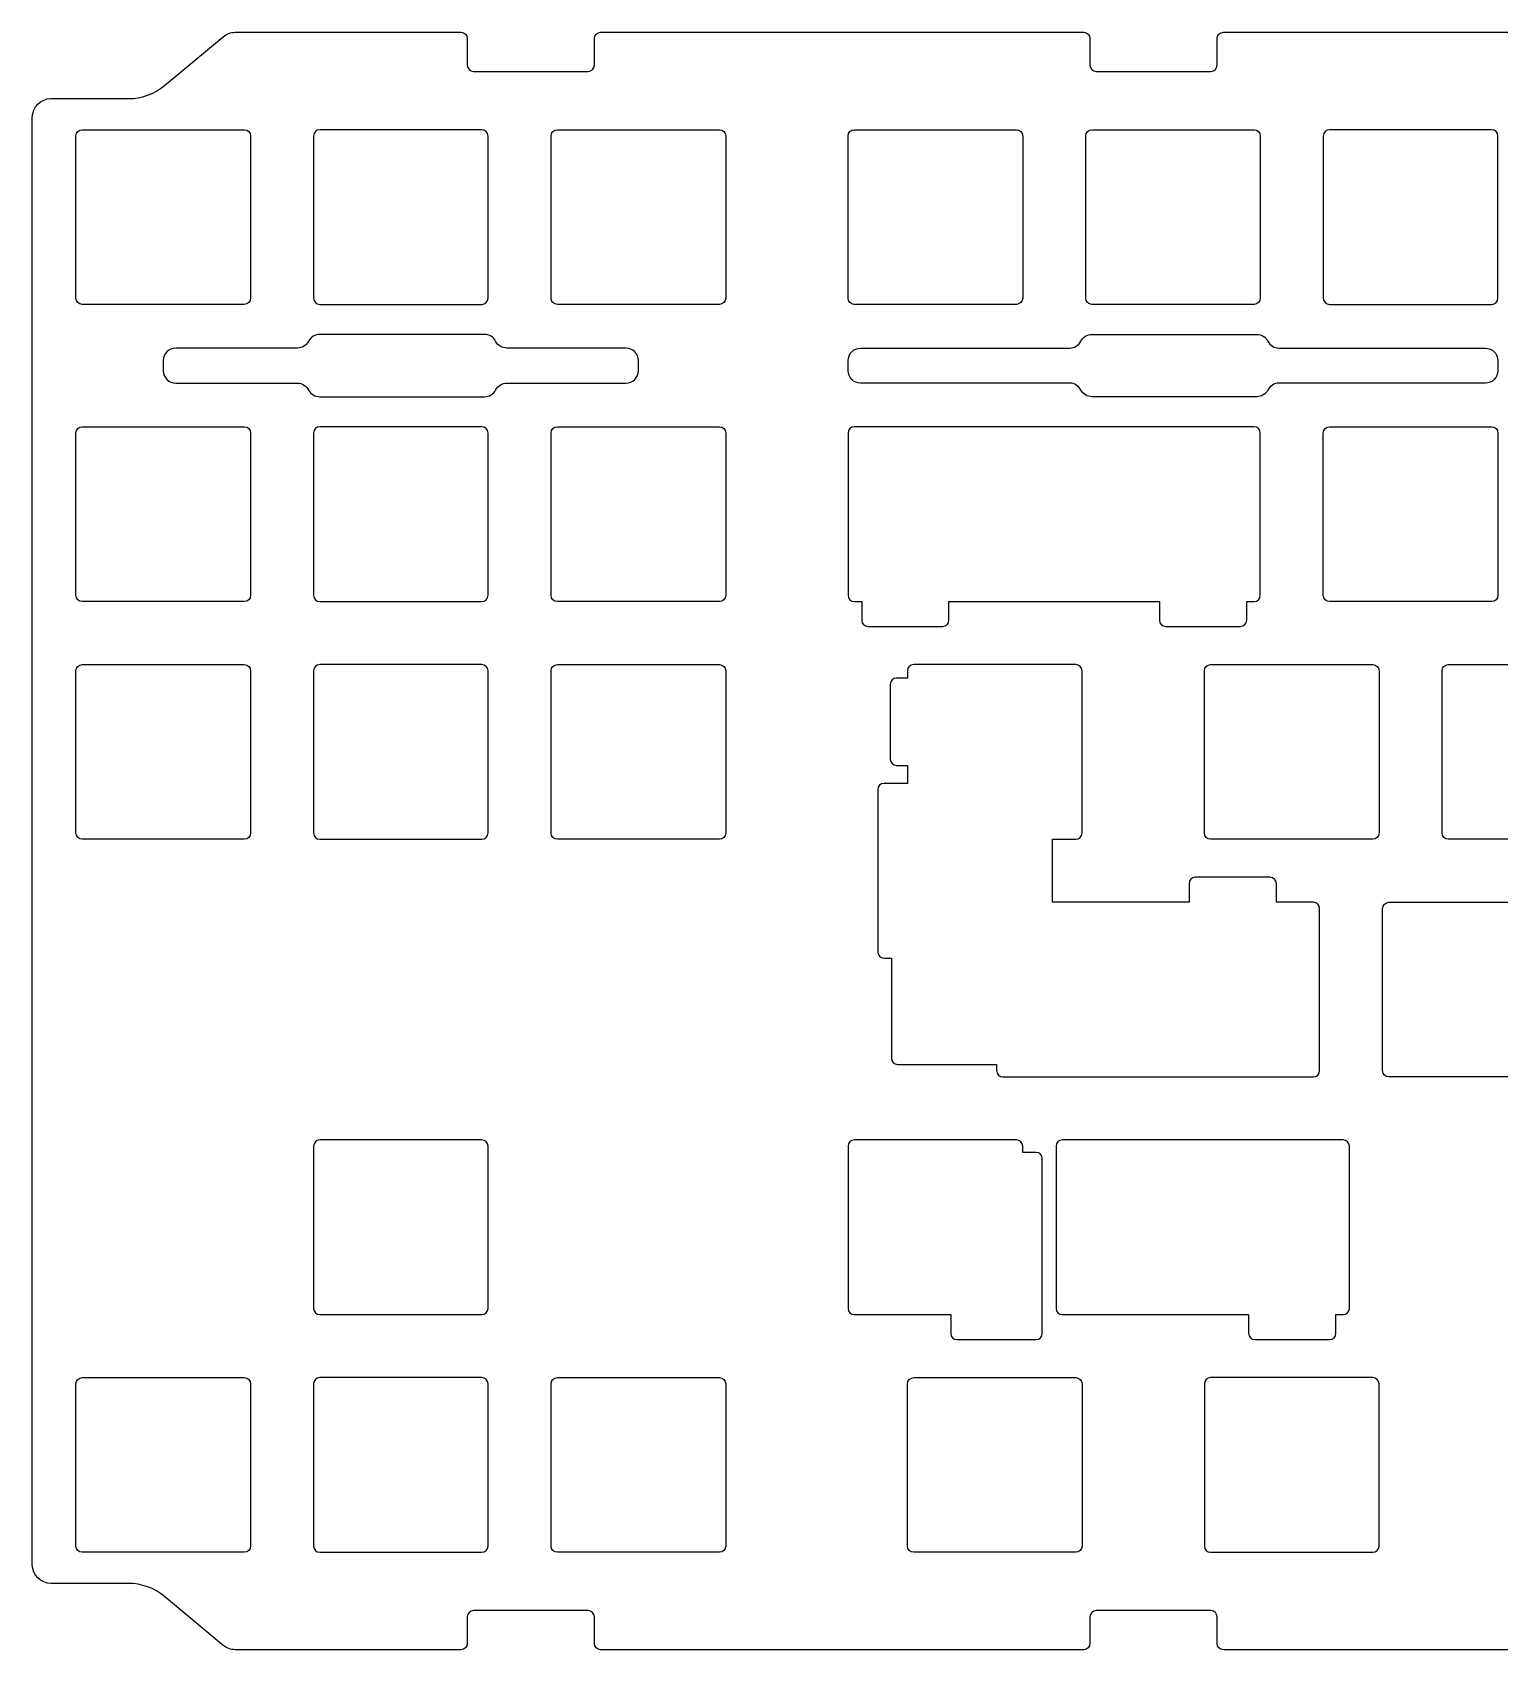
# Model space of a CAD drawing. Header units: millimetres. Extents: x 325 to 675, y 435 to 565.
# Drawn here: x 325.3 to 442.9, y 435.1 to 564.7 of the extents above; entities that cross this region are included whole.
import ezdxf

# ---------------------------------------------------------------- set-up
doc = ezdxf.new("R2010")
doc.units = ezdxf.units.MM
doc.header["$MEASUREMENT"] = 0
doc.layers.get('0').update_dxf_attribs({"lineweight": 0})

msp = doc.modelspace()

# ---------------------------------------------------------------- linework, layer by layer
at = {"color": 18, "lineweight": 25, "true_color": 0x000000}
for points, knots in [([(565.96, 435.51), (566.3, 435.23), (566.73, 435.07), (567.17, 435.07), (567.17, 435.07), (579.36, 435.07), (579.36, 435.07), (579.64, 435.07), (579.86, 435.3), (579.86, 435.57), (579.86, 435.57), (579.86, 437.7), (579.86, 437.7), (579.86, 437.98), (580.08, 438.2), (580.36, 438.2), (580.36, 438.2), (589.56, 438.2), (589.56, 438.2), (589.84, 438.2), (590.06, 437.98), (590.06, 437.7), (590.06, 437.7), (590.06, 435.57), (590.06, 435.57), (590.06, 435.3), (590.28, 435.07), (590.56, 435.07), (590.56, 435.07), (629.29, 435.07), (629.29, 435.07), (629.57, 435.07), (629.79, 435.3), (629.79, 435.57), (629.79, 435.57), (629.79, 437.7), (629.79, 437.7), (629.79, 437.98), (630.02, 438.2), (630.29, 438.2), (630.29, 438.2), (639.49, 438.2), (639.49, 438.2), (639.77, 438.2), (639.99, 437.98), (639.99, 437.7), (639.99, 437.7), (639.99, 435.57), (639.99, 435.57), (639.99, 435.3), (640.22, 435.07), (640.49, 435.07), (640.49, 435.07), (658.61, 435.07), (658.61, 435.07), (658.96, 435.07), (659.3, 435.2), (659.56, 435.42), (659.56, 435.42), (664.28, 439.34), (664.28, 439.34), (665.08, 440.01), (666.1, 440.38), (667.15, 440.38), (667.15, 440.38), (673.36, 440.38), (673.36, 440.38), (674.19, 440.38), (674.86, 441.05), (674.86, 441.88), (674.86, 441.88), (674.86, 557.89), (674.86, 557.89), (674.86, 558.72), (674.19, 559.39), (673.36, 559.39), (673.36, 559.39), (667.15, 559.39), (667.15, 559.39), (666.1, 559.39), (665.08, 559.76), (664.28, 560.43), (664.28, 560.43), (659.56, 564.35), (659.56, 564.35), (659.3, 564.58), (658.96, 564.7), (658.61, 564.7), (658.61, 564.7), (640.49, 564.7), (640.49, 564.7), (640.22, 564.7), (639.99, 564.47), (639.99, 564.2), (639.99, 564.2), (639.99, 562.07), (639.99, 562.07), (639.99, 561.79), (639.77, 561.57), (639.49, 561.57), (639.49, 561.57), (630.29, 561.57), (630.29, 561.57), (630.02, 561.57), (629.79, 561.79), (629.79, 562.07), (629.79, 562.07), (629.79, 564.2), (629.79, 564.2), (629.79, 564.47), (629.57, 564.7), (629.29, 564.7), (629.29, 564.7), (590.56, 564.7), (590.56, 564.7), (590.28, 564.7), (590.06, 564.47), (590.06, 564.2), (590.06, 564.2), (590.06, 562.07), (590.06, 562.07), (590.06, 561.79), (589.84, 561.57), (589.56, 561.57), (589.56, 561.57), (580.36, 561.57), (580.36, 561.57), (580.08, 561.57), (579.86, 561.79), (579.86, 562.07), (579.86, 562.07), (579.86, 564.2), (579.86, 564.2), (579.86, 564.47), (579.64, 564.7), (579.36, 564.7), (579.36, 564.7), (540.63, 564.7), (540.63, 564.7), (540.35, 564.7), (540.13, 564.47), (540.13, 564.2), (540.13, 564.2), (540.13, 562.07), (540.13, 562.07), (540.13, 561.79), (539.9, 561.57), (539.63, 561.57), (539.63, 561.57), (530.43, 561.57), (530.43, 561.57), (530.15, 561.57), (529.93, 561.79), (529.93, 562.07), (529.93, 562.07), (529.93, 564.2), (529.93, 564.2), (529.93, 564.47), (529.7, 564.7), (529.43, 564.7), (529.43, 564.7), (470.7, 564.7), (470.7, 564.7), (470.42, 564.7), (470.2, 564.47), (470.2, 564.2), (470.2, 564.2), (470.2, 562.07), (470.2, 562.07), (470.2, 561.79), (469.97, 561.57), (469.7, 561.57), (469.7, 561.57), (460.5, 561.57), (460.5, 561.57), (460.22, 561.57), (460, 561.79), (460, 562.07), (460, 562.07), (460, 564.2), (460, 564.2), (460, 564.47), (459.77, 564.7), (459.5, 564.7), (459.5, 564.7), (420.76, 564.7), (420.76, 564.7), (420.49, 564.7), (420.26, 564.47), (420.26, 564.2), (420.26, 564.2), (420.26, 562.07), (420.26, 562.07), (420.26, 561.79), (420.04, 561.57), (419.76, 561.57), (419.76, 561.57), (410.56, 561.57), (410.56, 561.57), (410.29, 561.57), (410.06, 561.79), (410.06, 562.07), (410.06, 562.07), (410.06, 564.2), (410.06, 564.2), (410.06, 564.47), (409.84, 564.7), (409.56, 564.7), (409.56, 564.7), (370.83, 564.7), (370.83, 564.7), (370.56, 564.7), (370.33, 564.47), (370.33, 564.2), (370.33, 564.2), (370.33, 562.07), (370.33, 562.07), (370.33, 561.79), (370.11, 561.57), (369.83, 561.57), (369.83, 561.57), (360.63, 561.57), (360.63, 561.57), (360.36, 561.57), (360.13, 561.79), (360.13, 562.07), (360.13, 562.07), (360.13, 564.2), (360.13, 564.2), (360.13, 564.47), (359.91, 564.7), (359.63, 564.7), (359.63, 564.7), (341.52, 564.7), (341.52, 564.7), (341.17, 564.7), (340.83, 564.58), (340.56, 564.35), (340.56, 564.35), (335.85, 560.43), (335.85, 560.43), (335.04, 559.76), (334.02, 559.39), (332.97, 559.39), (332.97, 559.39), (326.76, 559.39), (326.76, 559.39), (325.93, 559.39), (325.26, 558.72), (325.26, 557.89), (325.26, 557.89), (325.26, 441.88), (325.26, 441.88), (325.26, 441.05), (325.93, 440.38), (326.76, 440.38), (326.76, 440.38), (332.97, 440.38), (332.97, 440.38), (334.02, 440.38), (335.04, 440.01), (335.85, 439.34), (335.85, 439.34), (340.56, 435.42), (340.56, 435.42), (340.83, 435.2), (341.17, 435.07), (341.52, 435.07), (341.52, 435.07), (359.63, 435.07), (359.63, 435.07), (359.91, 435.07), (360.13, 435.3), (360.13, 435.57), (360.13, 435.57), (360.13, 437.7), (360.13, 437.7), (360.13, 437.98), (360.36, 438.2), (360.63, 438.2), (360.63, 438.2), (369.83, 438.2), (369.83, 438.2), (370.11, 438.2), (370.33, 437.98), (370.33, 437.7), (370.33, 437.7), (370.33, 435.57), (370.33, 435.57), (370.33, 435.3), (370.56, 435.07), (370.83, 435.07), (370.83, 435.07), (409.56, 435.07), (409.56, 435.07), (409.84, 435.07), (410.06, 435.3), (410.06, 435.57), (410.06, 435.57), (410.06, 437.7), (410.06, 437.7), (410.06, 437.98), (410.29, 438.2), (410.56, 438.2), (410.56, 438.2), (419.76, 438.2), (419.76, 438.2), (420.04, 438.2), (420.26, 437.98), (420.26, 437.7), (420.26, 437.7), (420.26, 435.57), (420.26, 435.57), (420.26, 435.3), (420.49, 435.07), (420.76, 435.07), (420.76, 435.07), (459.5, 435.07), (459.5, 435.07), (459.77, 435.07), (460, 435.3), (460, 435.57), (460, 435.57), (460, 437.7), (460, 437.7), (460, 437.98), (460.22, 438.2), (460.5, 438.2), (460.5, 438.2), (469.7, 438.2), (469.7, 438.2), (469.97, 438.2), (470.2, 437.98), (470.2, 437.7), (470.2, 437.7), (470.2, 435.57), (470.2, 435.57), (470.2, 435.3), (470.42, 435.07), (470.7, 435.07), (470.7, 435.07), (494.87, 435.07), (494.87, 435.07), (495.31, 435.07), (495.74, 435.23), (496.08, 435.51), (496.08, 435.51), (498.23, 437.3), (498.23, 437.3), (498.97, 437.92), (499.9, 438.25), (500.86, 438.25), (500.86, 438.25), (561.18, 438.25), (561.18, 438.25), (562.14, 438.25), (563.07, 437.92), (563.8, 437.3), (563.8, 437.3), (565.96, 435.51), (565.96, 435.51)], [0, 0, 0, 0, 1, 1, 1, 2, 2, 2, 3, 3, 3, 4, 4, 4, 5, 5, 5, 6, 6, 6, 7, 7, 7, 8, 8, 8, 9, 9, 9, 10, 10, 10, 11, 11, 11, 12, 12, 12, 13, 13, 13, 14, 14, 14, 15, 15, 15, 16, 16, 16, 17, 17, 17, 18, 18, 18, 19, 19, 19, 20, 20, 20, 21, 21, 21, 22, 22, 22, 23, 23, 23, 24, 24, 24, 25, 25, 25, 26, 26, 26, 27, 27, 27, 28, 28, 28, 29, 29, 29, 30, 30, 30, 31, 31, 31, 32, 32, 32, 33, 33, 33, 34, 34, 34, 35, 35, 35, 36, 36, 36, 37, 37, 37, 38, 38, 38, 39, 39, 39, 40, 40, 40, 41, 41, 41, 42, 42, 42, 43, 43, 43, 44, 44, 44, 45, 45, 45, 46, 46, 46, 47, 47, 47, 48, 48, 48, 49, 49, 49, 50, 50, 50, 51, 51, 51, 52, 52, 52, 53, 53, 53, 54, 54, 54, 55, 55, 55, 56, 56, 56, 57, 57, 57, 58, 58, 58, 59, 59, 59, 60, 60, 60, 61, 61, 61, 62, 62, 62, 63, 63, 63, 64, 64, 64, 65, 65, 65, 66, 66, 66, 67, 67, 67, 68, 68, 68, 69, 69, 69, 70, 70, 70, 71, 71, 71, 72, 72, 72, 73, 73, 73, 74, 74, 74, 75, 75, 75, 76, 76, 76, 77, 77, 77, 78, 78, 78, 79, 79, 79, 80, 80, 80, 81, 81, 81, 82, 82, 82, 83, 83, 83, 84, 84, 84, 85, 85, 85, 86, 86, 86, 87, 87, 87, 88, 88, 88, 89, 89, 89, 90, 90, 90, 91, 91, 91, 92, 92, 92, 93, 93, 93, 94, 94, 94, 95, 95, 95, 96, 96, 96, 97, 97, 97, 98, 98, 98, 99, 99, 99, 100, 100, 100, 101, 101, 101, 102, 102, 102, 103, 103, 103, 104, 104, 104, 105, 105, 105, 106, 106, 106, 107, 107, 107, 108, 108, 108, 109, 109, 109, 110, 110, 110, 111, 111, 111, 112, 112, 112, 113, 113, 113, 114, 114, 114, 115, 115, 115, 116, 116, 116, 117, 117, 117, 118, 118, 118, 119, 119, 119, 120, 120, 120, 120]), ([(342.26, 542.89), (342.53, 542.89), (342.76, 543.12), (342.76, 543.39), (342.76, 543.39), (342.76, 556.39), (342.76, 556.39), (342.76, 556.67), (342.53, 556.89), (342.26, 556.89), (342.26, 556.89), (329.26, 556.89), (329.26, 556.89), (328.98, 556.89), (328.76, 556.67), (328.76, 556.39), (328.76, 556.39), (328.76, 543.39), (328.76, 543.39), (328.76, 543.12), (328.98, 542.89), (329.26, 542.89), (329.26, 542.89), (342.26, 542.89), (342.26, 542.89)], [0, 0, 0, 0, 1, 1, 1, 2, 2, 2, 3, 3, 3, 4, 4, 4, 5, 5, 5, 6, 6, 6, 7, 7, 7, 8, 8, 8, 8]), ([(348.31, 556.89), (348.31, 556.89), (361.31, 556.89), (361.31, 556.89), (361.58, 556.89), (361.81, 556.67), (361.81, 556.39), (361.81, 556.39), (361.81, 543.39), (361.81, 543.39), (361.81, 543.12), (361.58, 542.89), (361.31, 542.89), (361.31, 542.89), (348.31, 542.89), (348.31, 542.89), (348.03, 542.89), (347.81, 543.12), (347.81, 543.39), (347.81, 543.39), (347.81, 556.39), (347.81, 556.39), (347.81, 556.67), (348.03, 556.89), (348.31, 556.89)], [0, 0, 0, 0, 1, 1, 1, 2, 2, 2, 3, 3, 3, 4, 4, 4, 5, 5, 5, 6, 6, 6, 7, 7, 7, 8, 8, 8, 8]), ([(366.86, 543.39), (366.86, 543.12), (367.08, 542.89), (367.36, 542.89), (367.36, 542.89), (380.36, 542.89), (380.36, 542.89), (380.63, 542.89), (380.86, 543.12), (380.86, 543.39), (380.86, 543.39), (380.86, 556.39), (380.86, 556.39), (380.86, 556.67), (380.63, 556.89), (380.36, 556.89), (380.36, 556.89), (367.36, 556.89), (367.36, 556.89), (367.08, 556.89), (366.86, 556.67), (366.86, 556.39), (366.86, 556.39), (366.86, 543.39), (366.86, 543.39)], [0, 0, 0, 0, 1, 1, 1, 2, 2, 2, 3, 3, 3, 4, 4, 4, 5, 5, 5, 6, 6, 6, 7, 7, 7, 8, 8, 8, 8]), ([(391.17, 556.89), (390.89, 556.89), (390.67, 556.67), (390.67, 556.39), (390.67, 556.39), (390.67, 543.39), (390.67, 543.39), (390.67, 543.12), (390.89, 542.89), (391.17, 542.89), (391.17, 542.89), (404.17, 542.89), (404.17, 542.89), (404.44, 542.89), (404.67, 543.12), (404.67, 543.39), (404.67, 543.39), (404.67, 556.39), (404.67, 556.39), (404.67, 556.67), (404.44, 556.89), (404.17, 556.89), (404.17, 556.89), (391.17, 556.89), (391.17, 556.89)], [0, 0, 0, 0, 1, 1, 1, 2, 2, 2, 3, 3, 3, 4, 4, 4, 5, 5, 5, 6, 6, 6, 7, 7, 7, 8, 8, 8, 8]), ([(410.22, 556.89), (409.94, 556.89), (409.72, 556.67), (409.72, 556.39), (409.72, 556.39), (409.72, 543.39), (409.72, 543.39), (409.72, 543.12), (409.94, 542.89), (410.22, 542.89), (410.22, 542.89), (423.22, 542.89), (423.22, 542.89), (423.49, 542.89), (423.72, 543.12), (423.72, 543.39), (423.72, 543.39), (423.72, 556.39), (423.72, 556.39), (423.72, 556.67), (423.49, 556.89), (423.22, 556.89), (423.22, 556.89), (410.22, 556.89), (410.22, 556.89)], [0, 0, 0, 0, 1, 1, 1, 2, 2, 2, 3, 3, 3, 4, 4, 4, 5, 5, 5, 6, 6, 6, 7, 7, 7, 8, 8, 8, 8]), ([(429.27, 556.89), (429.27, 556.89), (442.27, 556.89), (442.27, 556.89), (442.54, 556.89), (442.77, 556.67), (442.77, 556.39), (442.77, 556.39), (442.77, 543.39), (442.77, 543.39), (442.77, 543.12), (442.54, 542.89), (442.27, 542.89), (442.27, 542.89), (429.27, 542.89), (429.27, 542.89), (428.99, 542.89), (428.77, 543.12), (428.77, 543.39), (428.77, 543.39), (428.77, 556.39), (428.77, 556.39), (428.77, 556.67), (428.99, 556.89), (429.27, 556.89)], [0, 0, 0, 0, 1, 1, 1, 2, 2, 2, 3, 3, 3, 4, 4, 4, 5, 5, 5, 6, 6, 6, 7, 7, 7, 8, 8, 8, 8]), ([(348.31, 540.49), (348.31, 540.49), (361.52, 540.49), (361.52, 540.49), (361.9, 540.49), (362.24, 540.27), (362.41, 539.94), (362.59, 539.6), (362.93, 539.39), (363.31, 539.39), (363.31, 539.39), (372.86, 539.39), (372.86, 539.39), (373.41, 539.39), (373.86, 538.94), (373.86, 538.39), (373.86, 538.39), (373.86, 537.58), (373.86, 537.58), (373.86, 537.03), (373.41, 536.58), (372.86, 536.58), (372.86, 536.58), (363.31, 536.58), (363.31, 536.58), (362.93, 536.58), (362.59, 536.37), (362.41, 536.03), (362.24, 535.7), (361.9, 535.49), (361.52, 535.49), (361.52, 535.49), (348.31, 535.49), (348.31, 535.49), (347.93, 535.49), (347.59, 535.7), (347.41, 536.03), (347.24, 536.37), (346.9, 536.58), (346.52, 536.58), (346.52, 536.58), (336.76, 536.58), (336.76, 536.58), (336.2, 536.58), (335.76, 537.03), (335.76, 537.58), (335.76, 537.58), (335.76, 538.39), (335.76, 538.39), (335.76, 538.94), (336.2, 539.39), (336.76, 539.39), (336.76, 539.39), (346.52, 539.39), (346.52, 539.39), (346.9, 539.39), (347.24, 539.6), (347.41, 539.94), (347.59, 540.27), (347.93, 540.49), (348.31, 540.49)], [0, 0, 0, 0, 1, 1, 1, 2, 2, 2, 3, 3, 3, 4, 4, 4, 5, 5, 5, 6, 6, 6, 7, 7, 7, 8, 8, 8, 9, 9, 9, 10, 10, 10, 11, 11, 11, 12, 12, 12, 13, 13, 13, 14, 14, 14, 15, 15, 15, 16, 16, 16, 17, 17, 17, 18, 18, 18, 19, 19, 19, 20, 20, 20, 20]), ([(410.22, 540.49), (409.84, 540.49), (409.5, 540.27), (409.33, 539.94), (409.16, 539.6), (408.81, 539.39), (408.44, 539.39), (408.44, 539.39), (391.67, 539.39), (391.67, 539.39), (391.12, 539.39), (390.67, 538.94), (390.67, 538.39), (390.67, 538.39), (390.67, 537.58), (390.67, 537.58), (390.67, 537.03), (391.12, 536.58), (391.67, 536.58), (391.67, 536.58), (408.44, 536.58), (408.44, 536.58), (408.81, 536.58), (409.16, 536.37), (409.33, 536.03), (409.5, 535.7), (409.84, 535.49), (410.22, 535.49), (410.22, 535.49), (423.44, 535.49), (423.44, 535.49), (423.81, 535.49), (424.16, 535.7), (424.33, 536.03), (424.5, 536.37), (424.84, 536.58), (425.22, 536.58), (425.22, 536.58), (441.77, 536.58), (441.77, 536.58), (442.32, 536.58), (442.77, 537.03), (442.77, 537.58), (442.77, 537.58), (442.77, 538.39), (442.77, 538.39), (442.77, 538.94), (442.32, 539.39), (441.77, 539.39), (441.77, 539.39), (425.22, 539.39), (425.22, 539.39), (424.84, 539.39), (424.5, 539.6), (424.33, 539.94), (424.16, 540.27), (423.81, 540.49), (423.44, 540.49), (423.44, 540.49), (410.22, 540.49), (410.22, 540.49)], [0, 0, 0, 0, 1, 1, 1, 2, 2, 2, 3, 3, 3, 4, 4, 4, 5, 5, 5, 6, 6, 6, 7, 7, 7, 8, 8, 8, 9, 9, 9, 10, 10, 10, 11, 11, 11, 12, 12, 12, 13, 13, 13, 14, 14, 14, 15, 15, 15, 16, 16, 16, 17, 17, 17, 18, 18, 18, 19, 19, 19, 20, 20, 20, 20]), ([(328.76, 519.58), (328.76, 519.3), (328.98, 519.08), (329.26, 519.08), (329.26, 519.08), (342.26, 519.08), (342.26, 519.08), (342.53, 519.08), (342.76, 519.3), (342.76, 519.58), (342.76, 519.58), (342.76, 532.58), (342.76, 532.58), (342.76, 532.86), (342.53, 533.08), (342.26, 533.08), (342.26, 533.08), (329.26, 533.08), (329.26, 533.08), (328.98, 533.08), (328.76, 532.86), (328.76, 532.58), (328.76, 532.58), (328.76, 519.58), (328.76, 519.58)], [0, 0, 0, 0, 1, 1, 1, 2, 2, 2, 3, 3, 3, 4, 4, 4, 5, 5, 5, 6, 6, 6, 7, 7, 7, 8, 8, 8, 8]), ([(348.31, 533.08), (348.31, 533.08), (361.31, 533.08), (361.31, 533.08), (361.58, 533.08), (361.81, 532.86), (361.81, 532.58), (361.81, 532.58), (361.81, 519.58), (361.81, 519.58), (361.81, 519.3), (361.58, 519.08), (361.31, 519.08), (361.31, 519.08), (348.31, 519.08), (348.31, 519.08), (348.03, 519.08), (347.81, 519.3), (347.81, 519.58), (347.81, 519.58), (347.81, 532.58), (347.81, 532.58), (347.81, 532.86), (348.03, 533.08), (348.31, 533.08)], [0, 0, 0, 0, 1, 1, 1, 2, 2, 2, 3, 3, 3, 4, 4, 4, 5, 5, 5, 6, 6, 6, 7, 7, 7, 8, 8, 8, 8]), ([(366.86, 519.58), (366.86, 519.3), (367.08, 519.08), (367.36, 519.08), (367.36, 519.08), (380.36, 519.08), (380.36, 519.08), (380.63, 519.08), (380.86, 519.3), (380.86, 519.58), (380.86, 519.58), (380.86, 532.58), (380.86, 532.58), (380.86, 532.86), (380.63, 533.08), (380.36, 533.08), (380.36, 533.08), (367.36, 533.08), (367.36, 533.08), (367.08, 533.08), (366.86, 532.86), (366.86, 532.58), (366.86, 532.58), (366.86, 519.58), (366.86, 519.58)], [0, 0, 0, 0, 1, 1, 1, 2, 2, 2, 3, 3, 3, 4, 4, 4, 5, 5, 5, 6, 6, 6, 7, 7, 7, 8, 8, 8, 8]), ([(391.17, 533.08), (391.17, 533.08), (423.22, 533.08), (423.22, 533.08), (423.49, 533.08), (423.72, 532.86), (423.72, 532.58), (423.72, 532.58), (423.72, 519.58), (423.72, 519.58), (423.72, 519.3), (423.49, 519.08), (423.22, 519.08), (423.22, 519.08), (422.63, 519.08), (422.63, 519.08), (422.63, 519.08), (422.63, 517.58), (422.63, 517.58), (422.63, 517.3), (422.41, 517.08), (422.13, 517.08), (422.13, 517.08), (416.13, 517.08), (416.13, 517.08), (415.86, 517.08), (415.63, 517.3), (415.63, 517.58), (415.63, 517.58), (415.63, 519.08), (415.63, 519.08), (415.63, 519.08), (398.76, 519.08), (398.76, 519.08), (398.76, 519.08), (398.76, 517.58), (398.76, 517.58), (398.76, 517.3), (398.53, 517.08), (398.26, 517.08), (398.26, 517.08), (392.26, 517.08), (392.26, 517.08), (391.98, 517.08), (391.76, 517.3), (391.76, 517.58), (391.76, 517.58), (391.76, 519.08), (391.76, 519.08), (391.76, 519.08), (391.17, 519.08), (391.17, 519.08), (390.89, 519.08), (390.67, 519.3), (390.67, 519.58), (390.67, 519.58), (390.67, 532.58), (390.67, 532.58), (390.67, 532.86), (390.89, 533.08), (391.17, 533.08)], [0, 0, 0, 0, 1, 1, 1, 2, 2, 2, 3, 3, 3, 4, 4, 4, 5, 5, 5, 6, 6, 6, 7, 7, 7, 8, 8, 8, 9, 9, 9, 10, 10, 10, 11, 11, 11, 12, 12, 12, 13, 13, 13, 14, 14, 14, 15, 15, 15, 16, 16, 16, 17, 17, 17, 18, 18, 18, 19, 19, 19, 20, 20, 20, 20]), ([(442.77, 532.58), (442.77, 532.86), (442.54, 533.08), (442.27, 533.08), (442.27, 533.08), (429.27, 533.08), (429.27, 533.08), (428.99, 533.08), (428.77, 532.86), (428.77, 532.58), (428.77, 532.58), (428.77, 519.58), (428.77, 519.58), (428.77, 519.3), (428.99, 519.08), (429.27, 519.08), (429.27, 519.08), (442.27, 519.08), (442.27, 519.08), (442.54, 519.08), (442.77, 519.3), (442.77, 519.58), (442.77, 519.58), (442.77, 532.58), (442.77, 532.58)], [0, 0, 0, 0, 1, 1, 1, 2, 2, 2, 3, 3, 3, 4, 4, 4, 5, 5, 5, 6, 6, 6, 7, 7, 7, 8, 8, 8, 8]), ([(328.76, 500.53), (328.76, 500.25), (328.98, 500.03), (329.26, 500.03), (329.26, 500.03), (342.26, 500.03), (342.26, 500.03), (342.53, 500.03), (342.76, 500.25), (342.76, 500.53), (342.76, 500.53), (342.76, 513.53), (342.76, 513.53), (342.76, 513.81), (342.53, 514.03), (342.26, 514.03), (342.26, 514.03), (329.26, 514.03), (329.26, 514.03), (328.98, 514.03), (328.76, 513.81), (328.76, 513.53), (328.76, 513.53), (328.76, 500.53), (328.76, 500.53)], [0, 0, 0, 0, 1, 1, 1, 2, 2, 2, 3, 3, 3, 4, 4, 4, 5, 5, 5, 6, 6, 6, 7, 7, 7, 8, 8, 8, 8]), ([(348.31, 514.03), (348.31, 514.03), (361.31, 514.03), (361.31, 514.03), (361.58, 514.03), (361.81, 513.81), (361.81, 513.53), (361.81, 513.53), (361.81, 500.53), (361.81, 500.53), (361.81, 500.25), (361.58, 500.03), (361.31, 500.03), (361.31, 500.03), (348.31, 500.03), (348.31, 500.03), (348.03, 500.03), (347.81, 500.25), (347.81, 500.53), (347.81, 500.53), (347.81, 513.53), (347.81, 513.53), (347.81, 513.81), (348.03, 514.03), (348.31, 514.03)], [0, 0, 0, 0, 1, 1, 1, 2, 2, 2, 3, 3, 3, 4, 4, 4, 5, 5, 5, 6, 6, 6, 7, 7, 7, 8, 8, 8, 8]), ([(366.86, 500.53), (366.86, 500.25), (367.08, 500.03), (367.36, 500.03), (367.36, 500.03), (380.36, 500.03), (380.36, 500.03), (380.63, 500.03), (380.86, 500.25), (380.86, 500.53), (380.86, 500.53), (380.86, 513.53), (380.86, 513.53), (380.86, 513.81), (380.63, 514.03), (380.36, 514.03), (380.36, 514.03), (367.36, 514.03), (367.36, 514.03), (367.08, 514.03), (366.86, 513.81), (366.86, 513.53), (366.86, 513.53), (366.86, 500.53), (366.86, 500.53)], [0, 0, 0, 0, 1, 1, 1, 2, 2, 2, 3, 3, 3, 4, 4, 4, 5, 5, 5, 6, 6, 6, 7, 7, 7, 8, 8, 8, 8]), ([(407.05, 494.98), (407.05, 494.98), (418.01, 494.98), (418.01, 494.98), (418.01, 494.98), (418.01, 496.48), (418.01, 496.48), (418.01, 496.76), (418.24, 496.98), (418.51, 496.98), (418.51, 496.98), (424.51, 496.98), (424.51, 496.98), (424.79, 496.98), (425.01, 496.76), (425.01, 496.48), (425.01, 496.48), (425.01, 494.98), (425.01, 494.98), (425.01, 494.98), (427.98, 494.98), (427.98, 494.98), (428.26, 494.98), (428.48, 494.76), (428.48, 494.48), (428.48, 494.48), (428.48, 481.48), (428.48, 481.48), (428.48, 481.2), (428.26, 480.98), (427.98, 480.98), (427.98, 480.98), (403.07, 480.98), (403.07, 480.98), (402.8, 480.98), (402.57, 481.2), (402.57, 481.48), (402.57, 481.48), (402.57, 481.98), (402.57, 481.98), (402.57, 481.98), (394.64, 481.98), (394.64, 481.98), (394.36, 481.98), (394.14, 482.2), (394.14, 482.48), (394.14, 482.48), (394.14, 490.5), (394.14, 490.5), (394.14, 490.5), (393.55, 490.5), (393.55, 490.5), (393.27, 490.5), (393.05, 490.73), (393.05, 491), (393.05, 491), (393.05, 504), (393.05, 504), (393.05, 504.28), (393.27, 504.5), (393.55, 504.5), (393.55, 504.5), (395.43, 504.5), (395.43, 504.5), (395.43, 504.5), (395.43, 505.94), (395.43, 505.94), (395.43, 505.94), (394.55, 505.94), (394.55, 505.94), (394.27, 505.94), (394.05, 506.17), (394.05, 506.44), (394.05, 506.44), (394.05, 512.44), (394.05, 512.44), (394.05, 512.72), (394.27, 512.94), (394.55, 512.94), (394.55, 512.94), (395.43, 512.94), (395.43, 512.94), (395.43, 512.94), (395.43, 513.53), (395.43, 513.53), (395.43, 513.81), (395.66, 514.03), (395.93, 514.03), (395.93, 514.03), (408.93, 514.03), (408.93, 514.03), (409.21, 514.03), (409.43, 513.81), (409.43, 513.53), (409.43, 513.53), (409.43, 500.53), (409.43, 500.53), (409.43, 500.25), (409.21, 500.03), (408.93, 500.03), (408.93, 500.03), (407.05, 500.03), (407.05, 500.03), (407.05, 500.03), (407.05, 494.98), (407.05, 494.98)], [0, 0, 0, 0, 1, 1, 1, 2, 2, 2, 3, 3, 3, 4, 4, 4, 5, 5, 5, 6, 6, 6, 7, 7, 7, 8, 8, 8, 9, 9, 9, 10, 10, 10, 11, 11, 11, 12, 12, 12, 13, 13, 13, 14, 14, 14, 15, 15, 15, 16, 16, 16, 17, 17, 17, 18, 18, 18, 19, 19, 19, 20, 20, 20, 21, 21, 21, 22, 22, 22, 23, 23, 23, 24, 24, 24, 25, 25, 25, 26, 26, 26, 27, 27, 27, 28, 28, 28, 29, 29, 29, 30, 30, 30, 31, 31, 31, 32, 32, 32, 33, 33, 33, 34, 34, 34, 35, 35, 35, 35]), ([(419.24, 500.53), (419.24, 500.25), (419.47, 500.03), (419.74, 500.03), (419.74, 500.03), (432.74, 500.03), (432.74, 500.03), (433.02, 500.03), (433.24, 500.25), (433.24, 500.53), (433.24, 500.53), (433.24, 513.53), (433.24, 513.53), (433.24, 513.81), (433.02, 514.03), (432.74, 514.03), (432.74, 514.03), (419.74, 514.03), (419.74, 514.03), (419.47, 514.03), (419.24, 513.81), (419.24, 513.53), (419.24, 513.53), (419.24, 500.53), (419.24, 500.53)], [0, 0, 0, 0, 1, 1, 1, 2, 2, 2, 3, 3, 3, 4, 4, 4, 5, 5, 5, 6, 6, 6, 7, 7, 7, 8, 8, 8, 8]), ([(438.29, 500.53), (438.29, 500.25), (438.52, 500.03), (438.79, 500.03), (438.79, 500.03), (451.79, 500.03), (451.79, 500.03), (452.07, 500.03), (452.29, 500.25), (452.29, 500.53), (452.29, 500.53), (452.29, 513.53), (452.29, 513.53), (452.29, 513.81), (452.07, 514.03), (451.79, 514.03), (451.79, 514.03), (438.79, 514.03), (438.79, 514.03), (438.52, 514.03), (438.29, 513.81), (438.29, 513.53), (438.29, 513.53), (438.29, 500.53), (438.29, 500.53)], [0, 0, 0, 0, 1, 1, 1, 2, 2, 2, 3, 3, 3, 4, 4, 4, 5, 5, 5, 6, 6, 6, 7, 7, 7, 8, 8, 8, 8]), ([(433.53, 481.48), (433.53, 481.2), (433.76, 480.98), (434.03, 480.98), (434.03, 480.98), (447.03, 480.98), (447.03, 480.98), (447.31, 480.98), (447.53, 481.2), (447.53, 481.48), (447.53, 481.48), (447.53, 494.48), (447.53, 494.48), (447.53, 494.76), (447.31, 494.98), (447.03, 494.98), (447.03, 494.98), (434.03, 494.98), (434.03, 494.98), (433.76, 494.98), (433.53, 494.76), (433.53, 494.48), (433.53, 494.48), (433.53, 481.48), (433.53, 481.48)], [0, 0, 0, 0, 1, 1, 1, 2, 2, 2, 3, 3, 3, 4, 4, 4, 5, 5, 5, 6, 6, 6, 7, 7, 7, 8, 8, 8, 8]), ([(348.31, 475.93), (348.31, 475.93), (361.31, 475.93), (361.31, 475.93), (361.58, 475.93), (361.81, 475.71), (361.81, 475.43), (361.81, 475.43), (361.81, 462.43), (361.81, 462.43), (361.81, 462.15), (361.58, 461.93), (361.31, 461.93), (361.31, 461.93), (348.31, 461.93), (348.31, 461.93), (348.03, 461.93), (347.81, 462.15), (347.81, 462.43), (347.81, 462.43), (347.81, 475.43), (347.81, 475.43), (347.81, 475.71), (348.03, 475.93), (348.31, 475.93)], [0, 0, 0, 0, 1, 1, 1, 2, 2, 2, 3, 3, 3, 4, 4, 4, 5, 5, 5, 6, 6, 6, 7, 7, 7, 8, 8, 8, 8]), ([(404.67, 474.93), (404.67, 474.93), (405.74, 474.93), (405.74, 474.93), (406.02, 474.93), (406.24, 474.71), (406.24, 474.43), (406.24, 474.43), (406.24, 460.43), (406.24, 460.43), (406.24, 460.15), (406.02, 459.93), (405.74, 459.93), (405.74, 459.93), (399.4, 459.93), (399.4, 459.93), (399.12, 459.93), (398.9, 460.15), (398.9, 460.43), (398.9, 460.43), (398.9, 461.93), (398.9, 461.93), (398.9, 461.93), (391.17, 461.93), (391.17, 461.93), (390.89, 461.93), (390.67, 462.15), (390.67, 462.43), (390.67, 462.43), (390.67, 475.43), (390.67, 475.43), (390.67, 475.71), (390.89, 475.93), (391.17, 475.93), (391.17, 475.93), (404.17, 475.93), (404.17, 475.93), (404.44, 475.93), (404.67, 475.71), (404.67, 475.43), (404.67, 475.43), (404.67, 474.93), (404.67, 474.93)], [0, 0, 0, 0, 1, 1, 1, 2, 2, 2, 3, 3, 3, 4, 4, 4, 5, 5, 5, 6, 6, 6, 7, 7, 7, 8, 8, 8, 9, 9, 9, 10, 10, 10, 11, 11, 11, 12, 12, 12, 13, 13, 13, 14, 14, 14, 14]), ([(407.84, 475.93), (407.84, 475.93), (430.36, 475.93), (430.36, 475.93), (430.64, 475.93), (430.86, 475.71), (430.86, 475.43), (430.86, 475.43), (430.86, 462.43), (430.86, 462.43), (430.86, 462.15), (430.64, 461.93), (430.36, 461.93), (430.36, 461.93), (429.78, 461.93), (429.78, 461.93), (429.78, 461.93), (429.78, 460.43), (429.78, 460.43), (429.78, 460.15), (429.55, 459.93), (429.28, 459.93), (429.28, 459.93), (423.28, 459.93), (423.28, 459.93), (423, 459.93), (422.78, 460.15), (422.78, 460.43), (422.78, 460.43), (422.78, 461.93), (422.78, 461.93), (422.78, 461.93), (407.84, 461.93), (407.84, 461.93), (407.56, 461.93), (407.34, 462.15), (407.34, 462.43), (407.34, 462.43), (407.34, 475.43), (407.34, 475.43), (407.34, 475.71), (407.56, 475.93), (407.84, 475.93)], [0, 0, 0, 0, 1, 1, 1, 2, 2, 2, 3, 3, 3, 4, 4, 4, 5, 5, 5, 6, 6, 6, 7, 7, 7, 8, 8, 8, 9, 9, 9, 10, 10, 10, 11, 11, 11, 12, 12, 12, 13, 13, 13, 14, 14, 14, 14]), ([(328.76, 443.38), (328.76, 443.1), (328.98, 442.88), (329.26, 442.88), (329.26, 442.88), (342.26, 442.88), (342.26, 442.88), (342.53, 442.88), (342.76, 443.1), (342.76, 443.38), (342.76, 443.38), (342.76, 456.38), (342.76, 456.38), (342.76, 456.66), (342.53, 456.88), (342.26, 456.88), (342.26, 456.88), (329.26, 456.88), (329.26, 456.88), (328.98, 456.88), (328.76, 456.66), (328.76, 456.38), (328.76, 456.38), (328.76, 443.38), (328.76, 443.38)], [0, 0, 0, 0, 1, 1, 1, 2, 2, 2, 3, 3, 3, 4, 4, 4, 5, 5, 5, 6, 6, 6, 7, 7, 7, 8, 8, 8, 8]), ([(348.31, 456.88), (348.31, 456.88), (361.31, 456.88), (361.31, 456.88), (361.58, 456.88), (361.81, 456.66), (361.81, 456.38), (361.81, 456.38), (361.81, 443.38), (361.81, 443.38), (361.81, 443.1), (361.58, 442.88), (361.31, 442.88), (361.31, 442.88), (348.31, 442.88), (348.31, 442.88), (348.03, 442.88), (347.81, 443.1), (347.81, 443.38), (347.81, 443.38), (347.81, 456.38), (347.81, 456.38), (347.81, 456.66), (348.03, 456.88), (348.31, 456.88)], [0, 0, 0, 0, 1, 1, 1, 2, 2, 2, 3, 3, 3, 4, 4, 4, 5, 5, 5, 6, 6, 6, 7, 7, 7, 8, 8, 8, 8]), ([(366.86, 443.38), (366.86, 443.1), (367.08, 442.88), (367.36, 442.88), (367.36, 442.88), (380.36, 442.88), (380.36, 442.88), (380.63, 442.88), (380.86, 443.1), (380.86, 443.38), (380.86, 443.38), (380.86, 456.38), (380.86, 456.38), (380.86, 456.66), (380.63, 456.88), (380.36, 456.88), (380.36, 456.88), (367.36, 456.88), (367.36, 456.88), (367.08, 456.88), (366.86, 456.66), (366.86, 456.38), (366.86, 456.38), (366.86, 443.38), (366.86, 443.38)], [0, 0, 0, 0, 1, 1, 1, 2, 2, 2, 3, 3, 3, 4, 4, 4, 5, 5, 5, 6, 6, 6, 7, 7, 7, 8, 8, 8, 8]), ([(395.93, 456.88), (395.66, 456.88), (395.43, 456.66), (395.43, 456.38), (395.43, 456.38), (395.43, 443.38), (395.43, 443.38), (395.43, 443.1), (395.66, 442.88), (395.93, 442.88), (395.93, 442.88), (408.93, 442.88), (408.93, 442.88), (409.21, 442.88), (409.43, 443.1), (409.43, 443.38), (409.43, 443.38), (409.43, 456.38), (409.43, 456.38), (409.43, 456.66), (409.21, 456.88), (408.93, 456.88), (408.93, 456.88), (395.93, 456.88), (395.93, 456.88)], [0, 0, 0, 0, 1, 1, 1, 2, 2, 2, 3, 3, 3, 4, 4, 4, 5, 5, 5, 6, 6, 6, 7, 7, 7, 8, 8, 8, 8]), ([(432.74, 442.88), (432.74, 442.88), (419.74, 442.88), (419.74, 442.88), (419.47, 442.88), (419.24, 443.1), (419.24, 443.38), (419.24, 443.38), (419.24, 456.38), (419.24, 456.38), (419.24, 456.66), (419.47, 456.88), (419.74, 456.88), (419.74, 456.88), (432.74, 456.88), (432.74, 456.88), (433.02, 456.88), (433.24, 456.66), (433.24, 456.38), (433.24, 456.38), (433.24, 443.38), (433.24, 443.38), (433.24, 443.1), (433.02, 442.88), (432.74, 442.88)], [0, 0, 0, 0, 1, 1, 1, 2, 2, 2, 3, 3, 3, 4, 4, 4, 5, 5, 5, 6, 6, 6, 7, 7, 7, 8, 8, 8, 8])]:
    msp.add_open_spline(points, degree=3, knots=knots, dxfattribs=at)

doc.saveas('drawing.dxf')
